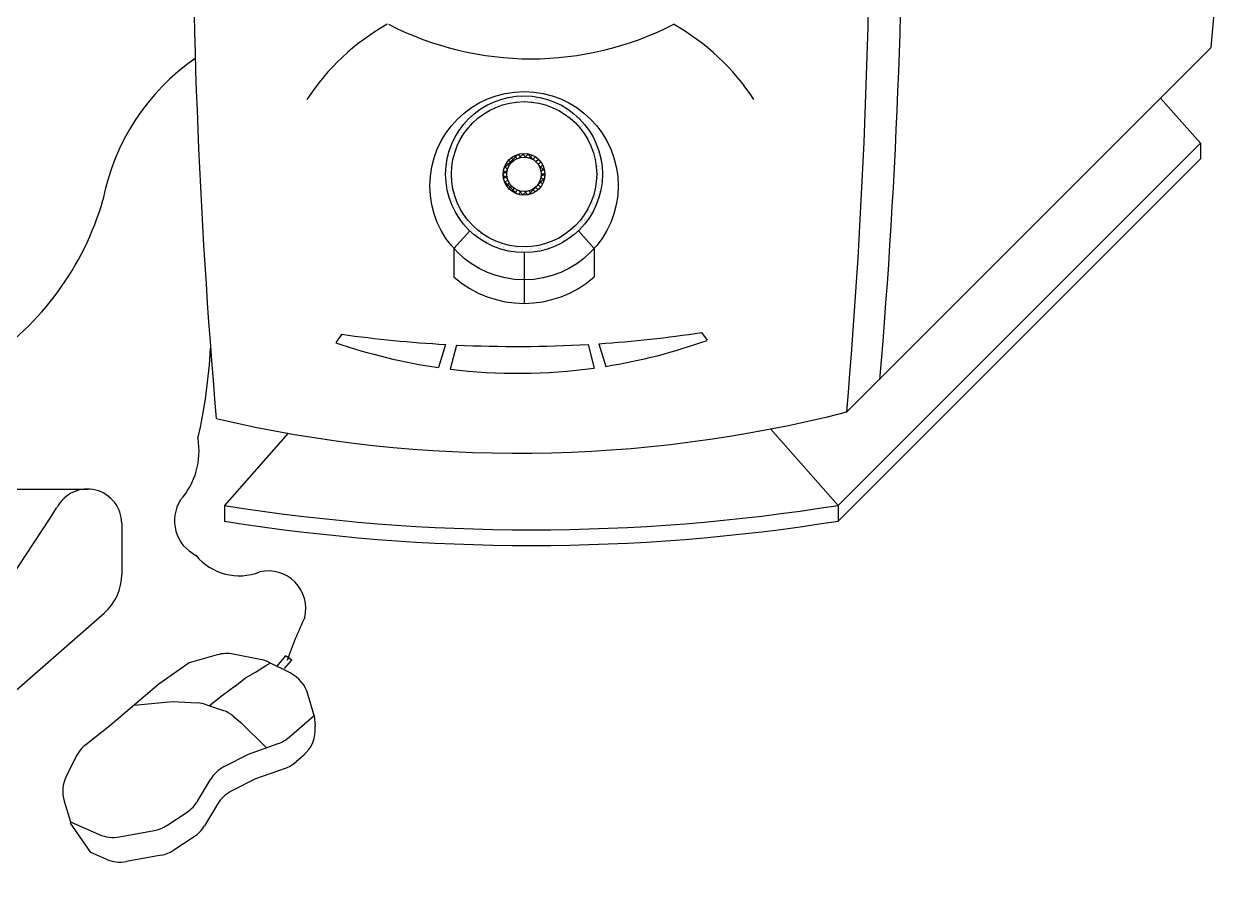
# Model space of a CAD drawing. Extents: x 1313754 to 1355799, y -3721404 to -3691707.
# Drawn here: x 1341759 to 1342575, y -3711432 to -3710846 of the extents above; entities that cross this region are included whole.
import ezdxf

# ---------------------------------------------------------------- set-up
doc = ezdxf.new("R2010")
doc.units = 0
doc.header["$LTSCALE"] = 500
doc.layers.get('0').update_dxf_attribs({"linetype": 'CONTINUOUS'})

# ---------------------------------------------------------------- blocks, each defined once
blk = doc.blocks.new('PC3')
for p, q in [((408.69, 79.75), (469.12, 140.15)), ((460.72, 131.76), (467.32, 124.29)), ((407.25, 64.24), (467.32, 124.29)), ((467.32, 124.29), (467.33, 121.68)), ((407.26, 61.64), (467.33, 121.68)), ((346.18, 109.77), (343.56, 106.84)), ((364.21, 109.77), (366.83, 106.84)), ((343.56, 106.84), (343.56, 102.13)), ((366.83, 106.84), (366.83, 102.13)), ((355.19, 106.13), (355.19, 97.72)), ((324.99, 92.61), (323.97, 91.22)), ((384.61, 92.89), (385.55, 91.61)), ((342.16, 90.92), (341.01, 87.09)), ((343.97, 90.82), (342.94, 86.83)), ((365.81, 90.93), (366.82, 87.01)), ((367.61, 91.05), (368.74, 87.29)), ((396.06, 76.92), (407.25, 64.24)), ((316.07, 76.21), (305.51, 64.24)), ((50.26, 66.94), (282.8, 66.94)), ((305.51, 64.24), (305.51, 61.63)), ((407.26, 64.25), (407.26, 61.64)), ((288.5, 61.24), (288.5, 52.8)), ((232.54, 0), (285.58, 46.36)), ((304.3, 39.45), (299.66, 38.11)), ((311.47, 38.7), (306.96, 39.57)), ((316.42, 36.45), (312.94, 38.2)), ((299.66, 38.11), (294.64, 34.58)), ((309.02, 35.66), (310.65, 36.61)), ((310.65, 36.61), (312.52, 37.73)), ((312.62, 37.79), (313.12, 38.1)), ((294.64, 34.58), (286.5, 27.69)), ((307.29, 34.25), (305.18, 32.73)), ((307.29, 34.25), (309.02, 35.66)), ((305.18, 32.73), (303.05, 31.02)), ((320.38, 29.38), (319.35, 32.93)), ((290.57, 31.13), (296.83, 31.73)), ((296.83, 31.73), (301.04, 31.48)), ((302.57, 31.18), (305.2, 30.28)), ((306.97, 29.28), (308.25, 28.23)), ((308.25, 28.23), (312.47, 24.04)), ((316.25, 25.8), (320.38, 29.38)), ((320.38, 29.38), (320.55, 27.61)), ((286.5, 27.69), (282.53, 24.56)), ((309.51, 23), (314.41, 24.73)), ((280.95, 22.63), (279.32, 19.38)), ((305.5, 20.93), (309.51, 23)), ((318.61, 22.75), (317.4, 21.7)), ((315.57, 20.63), (310.67, 18.9)), ((301.08, 15.22), (303.21, 18.78)), ((310.67, 18.9), (306.65, 16.84)), ((278.96, 15.18), (279.99, 11.78)), ((304.36, 14.69), (302.24, 11.13)), ((295.99, 11.18), (299.33, 13.39)), ((279.99, 11.78), (280.01, 11.54)), ((279.99, 11.78), (284.77, 9.66)), ((283.4, 6.68), (280.01, 11.54)), ((288.11, 9.26), (293.87, 10.32)), ((300.49, 9.29), (297.15, 7.08)), ((285.92, 5.56), (283.4, 6.68)), ((295.03, 6.23), (289.26, 5.17))]:
    blk.add_line(p, q)
at = {"color": 0}
for p, q in [((349.76, 130.73), (349.76, 130.73)), ((350.01, 130.68), (350.01, 130.68)), ((350.21, 130.55), (350.21, 130.55)), ((350.33, 131.17), (350.33, 131.17)), ((350.42, 130.79), (350.42, 130.79)), ((350.51, 130.71), (350.51, 130.71)), ((350.55, 131.28), (350.55, 131.28)), ((351.01, 130.75), (351.01, 130.75)), ((351.07, 130.51), (351.07, 130.51)), ((351.31, 130.55), (351.31, 130.55)), ((351.49, 130.68), (351.49, 130.68)), ((351.62, 131.22), (351.62, 131.22)), ((351.85, 131.21), (351.85, 131.21)), ((351.94, 131.13), (351.94, 131.13)), ((352.03, 131.28), (352.03, 131.28)), ((352.19, 131.65), (352.19, 131.65)), ((352.59, 131.87), (352.59, 131.87)), ((352.79, 131.75), (352.79, 131.75)), ((352.86, 131.23), (352.86, 131.23)), ((353.28, 131.63), (353.28, 131.63)), ((353.37, 131.55), (353.37, 131.55)), ((353.47, 131.7), (353.47, 131.7)), ((353.51, 131.29), (353.51, 131.29)), ((353.78, 131.17), (353.78, 131.17)), ((354.07, 131.88), (354.07, 131.88)), ((354.08, 131.23), (354.08, 131.23)), ((354.27, 131.75), (354.27, 131.75)), ((354.71, 132.04), (354.71, 132.04)), ((354.72, 131.72), (354.72, 131.72)), ((354.8, 131.96), (354.8, 131.96)), ((354.99, 131.29), (354.99, 131.29)), ((355.21, 131.59), (355.21, 131.59)), ((355.36, 131.27), (355.36, 131.27)), ((355.55, 131.88), (355.55, 131.88)), ((355.75, 131.75), (355.75, 131.75)), ((355.93, 131.71), (355.93, 131.71)), ((356.18, 131.19), (356.18, 131.19)), ((356.43, 131.22), (356.43, 131.22)), ((356.47, 131.29), (356.47, 131.29)), ((356.61, 131.29), (356.61, 131.29)), ((356.64, 132), (356.64, 132)), ((356.82, 131.27), (356.82, 131.27)), ((357.03, 131.88), (357.03, 131.88)), ((357.11, 131.57), (357.11, 131.57)), ((357.2, 131.49), (357.2, 131.49)), ((357.22, 131.76), (357.22, 131.76)), ((357.23, 131.75), (357.23, 131.75)), ((357.46, 131.36), (357.46, 131.36)), ((357.61, 131.11), (357.61, 131.11)), ((357.71, 131.39), (357.71, 131.39)), ((357.82, 131.28), (357.82, 131.28)), ((357.95, 131.3), (357.95, 131.3)), ((358.09, 131.44), (358.09, 131.44)), ((358.49, 130.86), (358.49, 130.86)), ((358.74, 131.52), (358.74, 131.52)), ((358.89, 130.7), (358.89, 130.7)), ((358.99, 131.56), (358.99, 131.56)), ((359.04, 131.53), (359.04, 131.53)), ((359.09, 130.57), (359.09, 130.57)), ((359.1, 131.33), (359.1, 131.33)), ((359.43, 131.3), (359.43, 131.3)), ((359.51, 131.09), (359.51, 131.09)), ((359.6, 131.01), (359.6, 131.01)), ((359.71, 130.85), (359.71, 130.85)), ((360.02, 130.63), (360.02, 130.63)), ((360.37, 130.7), (360.37, 130.7)), ((360.46, 130.52), (360.46, 130.52)), ((360.57, 130.57), (360.57, 130.57)), ((360.7, 130.55), (360.7, 130.55)), ((361.09, 130.6), (361.09, 130.6)), ((346.39, 128.67), (346.39, 128.67)), ((346.63, 128.7), (346.63, 128.7)), ((346.88, 128.89), (346.88, 128.89)), ((347.02, 128.75), (347.02, 128.75)), ((347.11, 128.65), (347.11, 128.65)), ((347.2, 128.57), (347.2, 128.57)), ((347.32, 128.86), (347.32, 128.86)), ((347.44, 129.48), (347.44, 129.48)), ((347.64, 129.36), (347.64, 129.36)), ((347.67, 128.84), (347.67, 128.84)), ((347.91, 128.87), (347.91, 128.87)), ((347.94, 129.33), (347.94, 129.33)), ((348.07, 129.5), (348.07, 129.5)), ((348.51, 130.18), (348.51, 130.18)), ((348.51, 129.77), (348.51, 129.77)), ((348.75, 130.21), (348.75, 130.21)), ((348.92, 129.49), (348.92, 129.49)), ((349, 130.38), (349, 130.38)), ((349.08, 130.3), (349.08, 130.3)), ((349.14, 130.26), (349.14, 130.26)), ((349.15, 130.26), (349.15, 130.26)), ((349.45, 130.09), (349.45, 130.09)), ((349.5, 129.92), (349.5, 129.92)), ((349.79, 130.35), (349.79, 130.35)), ((350.03, 130.38), (350.03, 130.38)), ((350.36, 130.25), (350.36, 130.25)), ((350.42, 130.43), (350.42, 130.43)), ((359.81, 130.43), (359.81, 130.43)), ((360.38, 130.43), (360.38, 130.43)), ((360.49, 130.2), (360.49, 130.2)), ((360.58, 130.12), (360.58, 130.12)), ((360.99, 129.74), (360.99, 129.74)), ((361.02, 129.98), (361.02, 129.98)), ((361.29, 130.11), (361.29, 130.11)), ((361.53, 129.43), (361.53, 129.43)), ((361.59, 130.42), (361.59, 130.42)), ((361.62, 129.51), (361.62, 129.51)), ((362.17, 129.52), (362.17, 129.52)), ((362.23, 129.51), (362.23, 129.51)), ((362.26, 130), (362.26, 130)), ((362.29, 129.08), (362.29, 129.08)), ((362.42, 129.55), (362.42, 129.55)), ((362.43, 129.38), (362.43, 129.38)), ((362.81, 129.6), (362.81, 129.6)), ((362.91, 129.55), (362.91, 129.55)), ((362.94, 128.64), (362.94, 128.64)), ((363.16, 128.92), (363.16, 128.92)), ((363.51, 129.08), (363.51, 129.08)), ((363.89, 128.51), (363.89, 128.51)), ((364.14, 128.54), (364.14, 128.54)), ((344.69, 126.51), (344.69, 126.51)), ((344.86, 126.96), (344.86, 126.96)), ((345.23, 126.92), (345.23, 126.92)), ((345.24, 127.1), (345.24, 127.1)), ((345.32, 126.84), (345.32, 126.84)), ((345.44, 126.97), (345.44, 126.97)), ((345.5, 127.46), (345.5, 127.46)), ((345.53, 126.54), (345.53, 126.54)), ((345.55, 127.33), (345.55, 127.33)), ((345.78, 127.7), (345.78, 127.7)), ((345.79, 127.36), (345.79, 127.36)), ((346.11, 127.93), (346.11, 127.93)), ((346.18, 127.41), (346.18, 127.41)), ((346.19, 127.77), (346.19, 127.77)), ((346.34, 128.29), (346.34, 128.29)), ((346.54, 128.16), (346.54, 128.16)), ((346.68, 128.37), (346.68, 128.37)), ((363.25, 128.43), (363.25, 128.43)), ((363.54, 128.16), (363.54, 128.16)), ((364.1, 128.32), (364.1, 128.32)), ((364.21, 127.74), (364.21, 127.74)), ((364.3, 128.2), (364.3, 128.2)), ((364.33, 127.34), (364.33, 127.34)), ((364.48, 127.13), (364.48, 127.13)), ((364.58, 127.37), (364.58, 127.37)), ((364.68, 127.01), (364.68, 127.01)), ((364.85, 127.29), (364.85, 127.29)), ((364.96, 127.42), (364.96, 127.42)), ((365.4, 126.55), (365.4, 126.55)), ((365.46, 126.82), (365.46, 126.82)), ((343.7, 125.14), (343.7, 125.14)), ((343.85, 124.74), (343.85, 124.74)), ((343.86, 124.64), (343.86, 124.64)), ((344.11, 124.68), (344.11, 124.68)), ((344.15, 125.91), (344.15, 125.91)), ((344.3, 126.05), (344.3, 126.05)), ((344.31, 125.61), (344.31, 125.61)), ((344.34, 124.69), (344.34, 124.69)), ((344.35, 125.78), (344.35, 125.78)), ((344.5, 124.73), (344.5, 124.73)), ((344.71, 125.99), (344.71, 125.99)), ((344.78, 125.61), (344.78, 125.61)), ((344.86, 125.53), (344.86, 125.53)), ((344.89, 126.05), (344.89, 126.05)), ((344.95, 126.02), (344.95, 126.02)), ((345.34, 126.07), (345.34, 126.07)), ((364.88, 126.38), (364.88, 126.38)), ((365.02, 126.2), (365.02, 126.2)), ((365.36, 125.74), (365.36, 125.74)), ((365.4, 126.25), (365.4, 126.25)), ((365.45, 125.66), (365.45, 125.66)), ((365.49, 125.9), (365.49, 125.9)), ((365.79, 125.36), (365.79, 125.36)), ((365.84, 125.08), (365.84, 125.08)), ((365.86, 125.28), (365.86, 125.28)), ((366.16, 125.48), (366.16, 125.48)), ((366.19, 124.56), (366.19, 124.56)), ((366.33, 124.85), (366.33, 124.85)), ((366.42, 124.77), (366.42, 124.77)), ((366.49, 125.16), (366.49, 125.16)), ((366.73, 124.76), (366.73, 124.76)), ((366.93, 124.63), (366.93, 124.63)), ((342.88, 122.93), (342.88, 122.93)), ((343.02, 123.3), (343.02, 123.3)), ((343.09, 123.73), (343.09, 123.73)), ((343.12, 122.82), (343.12, 122.82)), ((343.27, 123.34), (343.27, 123.34)), ((343.39, 123.43), (343.39, 123.43)), ((343.44, 123.52), (343.44, 123.52)), ((343.64, 123.4), (343.64, 123.4)), ((343.66, 123.39), (343.66, 123.39)), ((343.73, 124.22), (343.73, 124.22)), ((343.76, 123.31), (343.76, 123.31)), ((343.97, 124.13), (343.97, 124.13)), ((344.32, 124.3), (344.32, 124.3)), ((351.89, 120.17), (354.16, 122.44)), ((354.66, 121.95), (354.16, 122.45)), ((354.45, 121.9), (355.16, 122.6)), ((355.46, 121.98), (354.86, 122.59)), ((355.39, 121.99), (355.92, 122.53)), ((356.75, 121.54), (355.72, 122.56)), ((366.17, 124.17), (366.17, 124.17)), ((366.28, 123.9), (366.28, 123.9)), ((366.72, 122.73), (366.72, 122.73)), ((366.83, 124.39), (366.83, 124.39)), ((366.83, 124.12), (366.83, 124.12)), ((366.85, 122.64), (366.85, 122.64)), ((366.86, 123.2), (366.86, 123.2)), ((366.92, 123.99), (366.92, 123.99)), ((366.94, 122.56), (366.94, 122.56)), ((367.11, 123.57), (367.11, 123.57)), ((367.17, 124.02), (367.17, 124.02)), ((367.31, 123.44), (367.31, 123.44)), ((367.36, 122.82), (367.36, 122.82)), ((367.46, 122.72), (367.46, 122.72)), ((367.61, 122.85), (367.61, 122.85)), ((342.48, 120.81), (342.48, 120.81)), ((342.58, 121.46), (342.58, 121.46)), ((342.61, 120.54), (342.61, 120.54)), ((342.62, 120.79), (342.62, 120.79)), ((342.72, 121.14), (342.72, 121.14)), ((342.82, 122.05), (342.82, 122.05)), ((342.87, 120.82), (342.87, 120.82)), ((342.92, 121.01), (342.92, 121.01)), ((342.94, 122.12), (342.94, 122.12)), ((343.15, 121.9), (343.15, 121.9)), ((343.18, 120.98), (343.18, 120.98)), ((343.25, 120.87), (343.25, 120.87)), ((343.26, 121.74), (343.26, 121.74)), ((343.41, 121.68), (343.41, 121.68)), ((343.46, 122.13), (343.46, 122.13)), ((352.45, 119.95), (351.98, 120.43)), ((352.7, 120.54), (352.26, 120.98)), ((353.05, 121.03), (352.62, 121.46)), ((353.49, 121.43), (353.06, 121.87)), ((354.02, 121.75), (353.57, 122.2)), ((356.09, 121.85), (356.56, 122.32)), ((356.66, 121.59), (357.1, 122.03)), ((358.1, 121.03), (357.08, 122.04)), ((357.14, 121.23), (357.57, 121.66)), ((357.54, 120.78), (357.97, 121.21)), ((358.62, 119.67), (357.6, 120.69)), ((357.83, 120.24), (358.29, 120.7)), ((366.89, 122.28), (366.89, 122.28)), ((366.94, 121.79), (366.94, 121.79)), ((367.15, 121.56), (367.15, 121.56)), ((367.32, 120.6), (367.32, 120.6)), ((367.35, 122.18), (367.35, 122.18)), ((367.37, 120.44), (367.37, 120.44)), ((367.49, 121.81), (367.49, 121.81)), ((367.5, 122.38), (367.5, 122.38)), ((367.52, 120.89), (367.52, 120.89)), ((367.7, 122.25), (367.7, 122.25)), ((367.8, 121.64), (367.8, 121.64)), ((367.83, 121.75), (367.83, 121.75)), ((367.88, 121.19), (367.88, 121.19)), ((367.91, 121.67), (367.91, 121.67)), ((342.21, 118.63), (342.21, 118.63)), ((342.41, 119.53), (342.41, 119.53)), ((342.5, 119.07), (342.5, 119.07)), ((342.55, 119.36), (342.55, 119.36)), ((342.59, 118.99), (342.59, 118.99)), ((342.64, 119.63), (342.64, 119.63)), ((342.67, 118.71), (342.67, 118.71)), ((342.96, 120.37), (342.96, 120.37)), ((343, 118.61), (343, 118.61)), ((343.04, 120.29), (343.04, 120.29)), ((343.06, 119.62), (343.06, 119.62)), ((343.11, 119.95), (343.11, 119.95)), ((351.73, 119.18), (352.43, 119.88)), ((352.48, 118.25), (351.73, 118.99)), ((352.34, 119.23), (351.79, 119.78)), ((351.81, 118.41), (352.34, 118.95)), ((355.85, 115.74), (358.6, 118.48)), ((358.5, 118.1), (358, 118.6)), ((358.02, 119.58), (358.53, 120.09)), ((358.03, 118.75), (358.65, 119.38)), ((358.64, 118.8), (358.04, 119.4)), ((367.21, 120.33), (367.21, 120.33)), ((367.37, 118.68), (367.37, 118.68)), ((367.4, 119.13), (367.4, 119.13)), ((367.42, 118.67), (367.42, 118.67)), ((367.46, 120.36), (367.46, 120.36)), ((367.55, 119.98), (367.55, 119.98)), ((367.58, 119.06), (367.58, 119.06)), ((367.59, 120.39), (367.59, 120.39)), ((367.64, 119.16), (367.64, 119.16)), ((367.71, 119.41), (367.71, 119.41)), ((367.87, 119.98), (367.87, 119.98)), ((368.03, 119.21), (368.03, 119.21)), ((342.39, 117.57), (342.39, 117.57)), ((342.46, 118.31), (342.46, 118.31)), ((342.55, 117.3), (342.55, 117.3)), ((342.59, 117.44), (342.59, 117.44)), ((342.66, 117.1), (342.66, 117.1)), ((342.69, 117.8), (342.69, 117.8)), ((342.72, 116.88), (342.72, 116.88)), ((342.85, 118.36), (342.85, 118.36)), ((342.9, 117.14), (342.9, 117.14)), ((342.93, 118.17), (342.93, 118.17)), ((343.02, 116.86), (343.02, 116.86)), ((343.11, 116.78), (343.11, 116.78)), ((343.29, 117.19), (343.29, 117.19)), ((343.32, 116.98), (343.32, 116.98)), ((343.33, 116.41), (343.33, 116.41)), ((354, 115.89), (351.94, 117.94)), ((352.01, 117.78), (352.48, 118.24)), ((352.3, 117.23), (352.74, 117.67)), ((352.67, 116.76), (353.1, 117.19)), ((353.12, 116.36), (353.55, 116.8)), ((353.64, 116.04), (354.09, 116.5)), ((355.05, 115.68), (354.31, 116.42)), ((356.48, 115.92), (356.01, 116.4)), ((357.04, 116.21), (356.6, 116.65)), ((357.52, 116.57), (357.09, 117)), ((357.92, 117), (357.49, 117.43)), ((357.57, 116.62), (357.72, 116.76)), ((358.25, 117.51), (357.8, 117.96)), ((366.99, 116.62), (366.99, 116.62)), ((367.07, 116.79), (367.07, 116.79)), ((367.19, 117.87), (367.19, 117.87)), ((367.24, 116.65), (367.24, 116.65)), ((367.44, 116.93), (367.44, 116.93)), ((367.52, 116.85), (367.52, 116.85)), ((367.55, 117.61), (367.55, 117.61)), ((367.61, 118.15), (367.61, 118.15)), ((367.63, 116.7), (367.63, 116.7)), ((367.64, 117.23), (367.64, 117.23)), ((367.75, 117.49), (367.75, 117.49)), ((367.84, 117.96), (367.84, 117.96)), ((367.89, 118.24), (367.89, 118.24)), ((367.98, 118.16), (367.98, 118.16)), ((368.08, 117.99), (368.08, 117.99)), ((368.09, 118.22), (368.09, 118.22)), ((342.75, 115.97), (342.75, 115.97)), ((342.78, 116.38), (342.78, 116.38)), ((342.98, 116.25), (342.98, 116.25)), ((343.07, 115.09), (343.07, 115.09)), ((343.09, 115.93), (343.09, 115.93)), ((343.16, 115.19), (343.16, 115.19)), ((343.34, 115.96), (343.34, 115.96)), ((343.36, 115.49), (343.36, 115.49)), ((343.36, 115.06), (343.36, 115.06)), ((343.39, 114.58), (343.39, 114.58)), ((343.53, 114.76), (343.53, 114.76)), ((343.54, 114.66), (343.54, 114.66)), ((343.63, 114.58), (343.63, 114.58)), ((343.78, 114.79), (343.78, 114.79)), ((354.24, 115.81), (354.75, 116.31)), ((354.96, 115.68), (355.58, 116.3)), ((355.83, 115.73), (355.29, 116.28)), ((366.52, 114.49), (366.52, 114.49)), ((366.79, 115.36), (366.79, 115.36)), ((366.84, 115.23), (366.84, 115.23)), ((366.98, 115.62), (366.98, 115.62)), ((367.04, 115.1), (367.04, 115.1)), ((367.07, 115.54), (367.07, 115.54)), ((367.1, 115.87), (367.1, 115.87)), ((367.13, 114.96), (367.13, 114.96)), ((367.38, 115.83), (367.38, 115.83)), ((367.43, 115.44), (367.43, 115.44)), ((367.48, 115.16), (367.48, 115.16)), ((367.67, 116.31), (367.67, 116.31)), ((343.42, 113.66), (343.42, 113.66)), ((343.55, 114), (343.55, 114)), ((343.75, 113.87), (343.75, 113.87)), ((343.93, 112.81), (343.93, 112.81)), ((343.97, 113.58), (343.97, 113.58)), ((344.04, 114.2), (344.04, 114.2)), ((344.06, 114.15), (344.06, 114.15)), ((344.06, 112.46), (344.06, 112.46)), ((344.09, 113.24), (344.09, 113.24)), ((344.13, 112.68), (344.13, 112.68)), ((344.22, 113.62), (344.22, 113.62)), ((344.41, 112.41), (344.41, 112.41)), ((344.47, 113.41), (344.47, 113.41)), ((344.66, 112.44), (344.66, 112.44)), ((344.73, 112.79), (344.73, 112.79)), ((345.04, 112.5), (345.04, 112.5)), ((365.33, 112.64), (365.33, 112.64)), ((365.75, 112.76), (365.75, 112.76)), ((365.91, 113.08), (365.91, 113.08)), ((366, 112.79), (366, 112.79)), ((366.07, 113), (366.07, 113)), ((366.13, 112.85), (366.13, 112.85)), ((366.16, 112.92), (366.16, 112.92)), ((366.33, 112.72), (366.33, 112.72)), ((366.38, 112.84), (366.38, 112.84)), ((366.53, 114.31), (366.53, 114.31)), ((366.55, 113.57), (366.55, 113.57)), ((366.59, 114.1), (366.59, 114.1)), ((366.62, 114.23), (366.62, 114.23)), ((366.67, 113.45), (366.67, 113.45)), ((366.84, 114.13), (366.84, 114.13)), ((367.03, 113.85), (367.03, 113.85)), ((367.16, 114.04), (367.16, 114.04)), ((344.15, 112.38), (344.15, 112.38)), ((344.56, 112), (344.56, 112)), ((344.76, 111.87), (344.76, 111.87)), ((344.85, 112.22), (344.85, 112.22)), ((345.04, 111.57), (345.04, 111.57)), ((345.09, 111.27), (345.09, 111.27)), ((345.12, 111.49), (345.12, 111.49)), ((345.24, 111.03), (345.24, 111.03)), ((345.36, 111.4), (345.36, 111.4)), ((345.48, 111.32), (345.48, 111.32)), ((345.54, 111.11), (345.54, 111.11)), ((345.79, 111.62), (345.79, 111.62)), ((346.01, 110.67), (346.01, 110.67)), ((346.03, 110.97), (346.03, 110.97)), ((346.1, 110.59), (346.1, 110.59)), ((346.18, 110.43), (346.18, 110.43)), ((346.68, 110.53), (346.68, 110.53)), ((363.94, 110.46), (363.94, 110.46)), ((364.11, 110.76), (364.11, 110.76)), ((364.28, 111.19), (364.28, 111.19)), ((364.47, 111.07), (364.47, 111.07)), ((364.69, 110.82), (364.69, 110.82)), ((364.75, 111.26), (364.75, 111.26)), ((364.91, 111.42), (364.91, 111.42)), ((365.03, 111.66), (365.03, 111.66)), ((365.15, 112.13), (365.15, 112.13)), ((365.16, 111.45), (365.16, 111.45)), ((365.23, 111.53), (365.23, 111.53)), ((365.36, 111.73), (365.36, 111.73)), ((365.54, 111.5), (365.54, 111.5)), ((365.57, 112.26), (365.57, 112.26)), ((365.62, 111.69), (365.62, 111.69)), ((365.71, 111.61), (365.71, 111.61)), ((365.94, 112.17), (365.94, 112.17)), ((345.92, 110.15), (345.92, 110.15)), ((346.06, 110.06), (346.06, 110.06)), ((346.38, 110.3), (346.38, 110.3)), ((346.51, 110.22), (346.51, 110.22)), ((346.56, 110.24), (346.56, 110.24)), ((346.71, 109.61), (346.71, 109.61)), ((346.81, 110.27), (346.81, 110.27)), ((346.98, 109.78), (346.98, 109.78)), ((347, 109.06), (347, 109.06)), ((347.07, 109.7), (347.07, 109.7)), ((347.1, 109.84), (347.1, 109.84)), ((347.25, 109.09), (347.25, 109.09)), ((347.28, 110.05), (347.28, 110.05)), ((347.31, 109.14), (347.31, 109.14)), ((347.48, 109.32), (347.48, 109.32)), ((347.64, 109.15), (347.64, 109.15)), ((347.96, 108.89), (347.96, 108.89)), ((347.98, 108.71), (347.98, 108.71)), ((348.04, 109.24), (348.04, 109.24)), ((348.04, 108.81), (348.04, 108.81)), ((348.24, 109.12), (348.24, 109.12)), ((348.28, 109.23), (348.28, 109.23)), ((348.46, 108.43), (348.46, 108.43)), ((348.96, 108.66), (348.96, 108.66)), ((360.67, 108.4), (360.67, 108.4)), ((360.92, 108.43), (360.92, 108.43)), ((361.1, 108.45), (361.1, 108.45)), ((361.3, 108.48), (361.3, 108.48)), ((361.38, 108.67), (361.38, 108.67)), ((361.71, 108.92), (361.71, 108.92)), ((361.95, 108.57), (361.95, 108.57)), ((362.2, 108.6), (362.2, 108.6)), ((362.28, 109.36), (362.28, 109.36)), ((362.28, 108.68), (362.28, 108.68)), ((362.31, 108.45), (362.31, 108.45)), ((362.39, 109.47), (362.39, 109.47)), ((362.58, 108.65), (362.58, 108.65)), ((362.81, 109.09), (362.81, 109.09)), ((362.84, 109.27), (362.84, 109.27)), ((362.92, 109.85), (362.92, 109.85)), ((362.95, 108.94), (362.95, 108.94)), ((363.04, 109.94), (363.04, 109.94)), ((363.04, 109.14), (363.04, 109.14)), ((363.38, 109.87), (363.38, 109.87)), ((363.42, 109.99), (363.42, 109.99)), ((363.54, 110.32), (363.54, 110.32)), ((363.57, 109.41), (363.57, 109.41)), ((363.74, 109.97), (363.74, 109.97)), ((363.82, 109.89), (363.82, 109.89)), ((364.07, 110.08), (364.07, 110.08)), ((364.14, 110.34), (364.14, 110.34)), ((364.14, 109.85), (364.14, 109.85)), ((364.32, 110.11), (364.32, 110.11)), ((348.42, 108.05), (348.42, 108.05)), ((348.62, 108.27), (348.62, 108.27)), ((348.62, 107.93), (348.62, 107.93)), ((348.72, 108.06), (348.72, 108.06)), ((348.93, 108), (348.93, 108)), ((348.97, 108.09), (348.97, 108.09)), ((349.02, 107.92), (349.02, 107.92)), ((349.23, 107.79), (349.23, 107.79)), ((349.35, 108.14), (349.35, 108.14)), ((349.43, 107.54), (349.43, 107.54)), ((349.87, 108.28), (349.87, 108.28)), ((349.9, 108.06), (349.9, 108.06)), ((349.9, 107.37), (349.9, 107.37)), ((350, 108.23), (350, 108.23)), ((350.1, 107.93), (350.1, 107.93)), ((350.44, 107.05), (350.44, 107.05)), ((350.51, 107.84), (350.51, 107.84)), ((350.68, 107.09), (350.68, 107.09)), ((350.83, 107.47), (350.83, 107.47)), ((351.07, 107.14), (351.07, 107.14)), ((351.11, 107.36), (351.11, 107.36)), ((351.33, 107.52), (351.33, 107.52)), ((351.42, 107.44), (351.42, 107.44)), ((351.72, 107.22), (351.72, 107.22)), ((351.77, 106.87), (351.77, 106.87)), ((351.78, 106.94), (351.78, 106.94)), ((351.83, 107.06), (351.83, 107.06)), ((351.96, 107.25), (351.96, 107.25)), ((351.97, 106.74), (351.97, 106.74)), ((352.31, 106.63), (352.31, 106.63)), ((352.35, 107.31), (352.35, 107.31)), ((352.4, 107.41), (352.4, 107.41)), ((352.4, 106.55), (352.4, 106.55)), ((352.43, 106.49), (352.43, 106.49)), ((353, 106.93), (353, 106.93)), ((353.25, 106.87), (353.25, 106.87)), ((353.45, 106.74), (353.45, 106.74)), ((353.67, 106.51), (353.67, 106.51)), ((353.74, 107.05), (353.74, 107.05)), ((353.82, 106.97), (353.82, 106.97)), ((354.24, 106.59), (354.24, 106.59)), ((354.28, 106.98), (354.28, 106.98)), ((354.71, 106.39), (354.71, 106.39)), ((354.73, 106.87), (354.73, 106.87)), ((354.89, 106.5), (354.89, 106.5)), ((354.93, 106.75), (354.93, 106.75)), ((354.96, 106.42), (354.96, 106.42)), ((355.35, 106.47), (355.35, 106.47)), ((355.53, 107), (355.53, 107)), ((355.67, 107), (355.67, 107)), ((355.99, 106.55), (355.99, 106.55)), ((356.14, 106.57), (356.14, 106.57)), ((356.17, 106.55), (356.17, 106.55)), ((356.21, 106.88), (356.21, 106.88)), ((356.23, 106.49), (356.23, 106.49)), ((356.24, 106.59), (356.24, 106.59)), ((356.41, 106.75), (356.41, 106.75)), ((356.62, 106.64), (356.62, 106.64)), ((356.74, 106.99), (356.74, 106.99)), ((357.27, 106.72), (357.27, 106.72)), ((357.41, 106.57), (357.41, 106.57)), ((357.52, 106.76), (357.52, 106.76)), ((357.57, 106.99), (357.57, 106.99)), ((357.65, 106.91), (357.65, 106.91)), ((357.69, 106.88), (357.69, 106.88)), ((357.89, 106.75), (357.89, 106.75)), ((357.9, 106.81), (357.9, 106.81)), ((358.03, 107.04), (358.03, 107.04)), ((358.07, 106.53), (358.07, 106.53)), ((358.23, 107.48), (358.23, 107.48)), ((358.55, 106.89), (358.55, 106.89)), ((358.6, 107.48), (358.6, 107.48)), ((358.8, 106.92), (358.8, 106.92)), ((359, 107.4), (359, 107.4)), ((359.08, 107.32), (359.08, 107.32)), ((359.17, 106.88), (359.17, 106.88)), ((359.18, 106.97), (359.18, 106.97)), ((359.27, 107.05), (359.27, 107.05)), ((359.5, 106.95), (359.5, 106.95)), ((359.71, 107.49), (359.71, 107.49)), ((359.83, 107.06), (359.83, 107.06)), ((359.88, 107.52), (359.88, 107.52)), ((360.08, 107.09), (360.08, 107.09)), ((360.26, 108.08), (360.26, 108.08)), ((360.42, 107.82), (360.42, 107.82)), ((360.46, 107.96), (360.46, 107.96)), ((360.46, 107.95), (360.46, 107.95)), ((360.51, 107.74), (360.51, 107.74)), ((361.74, 108.08), (361.74, 108.08)), ((361.74, 108.01), (361.74, 108.01)), ((361.85, 108.24), (361.85, 108.24)), ((361.94, 108.16), (361.94, 108.16)), ((353.68, 106.25), (353.68, 106.25)), ((354.07, 106.3), (354.07, 106.3)), ((354.17, 106.28), (354.17, 106.28)), ((354.71, 106.15), (354.71, 106.15)), ((355.65, 106.29), (355.65, 106.29)), ((357.13, 106.29), (357.13, 106.29))]:
    blk.add_line(p, q, dxfattribs=at)
at = {"color": 7}
for p, q in [((315.65, 39.27), (314.13, 37.51)), ((315.5, 37.19), (316.68, 38.59)), ((316.68, 38.59), (315.65, 39.27))]:
    blk.add_line(p, q, dxfattribs=at)
for centre, radius in [((355.19, 117.24), 15.61), ((355.19, 119.14), 13), ((355.19, 119.14), 12.04), ((355.19, 119.14), 3.46), ((355.19, 119.14), 2.86)]:
    blk.add_circle(centre, radius)
for centre, radius, start, end in [((-596.38, 231.36), 1069.39, 355.10709, 6.03957), ((-660.34, 176.47), 1078.4, 355.13839, 6.00289), ((1369.58, 170.76), 1069.39, 173.96043, 184.94209), ((-665.83, 171.14), 1078.4, 355.13839, 6.00289), ((351.99, 109.88), 39.32, 119.7514, 146.5747), ((356.36, 189.84), 51.56, 242.7194, 297.2806), ((360.48, 109.88), 39.32, 33.4253, 60.2486), ((355.19, 115.3), 17.57, 228.5339, 311.4661), ((353.83, 297.3), 206.71, 261.9798, 266.7616), ((353.83, 297.3), 206.71, 273.8215, 278.5614), ((354.2, 178.79), 92.65, 250.9537, 261.8103), ((353.83, 297.3), 206.71, 267.265, 273.3206), ((354.2, 178.79), 92.65, 279.0248, 289.7736), ((354.2, 178.79), 92.65, 263.0191, 277.8233), ((354.14, 293.47), 220.58, 256.905, 284.3184), ((282.8, 61.24), 5.7, 0, 152.0423), ((356.37, 381.76), 321.57, 260.9001, 279.106), ((-50.99, 271.35), 388.72, 316.8342, 327.7483), ((356.37, 379.16), 321.57, 260.9001, 279.106), ((279.95, 52.8), 8.55, 311.1595, 0), ((305.88, 33.97), 5.7, 79.0546, 106.054), ((310.39, 33.1), 5.7, 63.4426, 79.0546), ((309.6, 42.63), 5.7, 300.8567, 301.9947), ((313.87, 31.35), 5.7, 16.0619, 63.4426), ((300.71, 25.79), 5.7, 71.0025, 86.6954), ((303.34, 24.89), 5.7, 50.4491, 71.0025), ((314.87, 27.06), 5.7, 310.9657, 5.5424), ((286.05, 20.08), 5.7, 128.1637, 153.4232), ((312.51, 30.11), 5.7, 289.4694, 310.9657), ((308.1, 15.86), 5.7, 117.2322, 149.1741), ((313.66, 26.01), 5.7, 289.4694, 310.9657), ((284.42, 16.83), 5.7, 153.4232, 196.7524), ((309.26, 11.76), 5.7, 117.2322, 149.1741), ((296.19, 18.14), 5.7, 303.5018, 329.1741), ((292.84, 15.93), 5.7, 280.4062, 303.5018), ((297.34, 14.05), 5.7, 303.5018, 329.1741), ((287.08, 14.87), 5.7, 246.0898, 280.4062), ((294, 11.84), 5.7, 280.4062, 303.5018), ((288.23, 10.78), 5.7, 246.0898, 280.4062)]:
    blk.add_arc(centre, radius, start, end)
for centre, radius, start, end in [((321.72, 107.9), 37, 124.6526, 169.1789), ((238.82, 128.29), 48.46, 303.6589, 343.8959), ((212.59, 95.3), 90.77, 347.299, 356.8328), ((289.1, 73.25), 12.22, 318.4055, 9.8591), ((303.65, 61.69), 6.41, 147.5121, 243.5051), ((307.97, 61.85), 9.29, 219.3485, 291.7158), ((312.79, 47.14), 6.23, 346.151, 102.7537), ((370.99, 20.29), 57.99, 154.0724, 161.676)]:
    blk.add_arc(centre, radius, start, end, dxfattribs=at)

msp = doc.modelspace()

# ---------------------------------------------------------------- block references
at = {"color": 1, "xscale": 4.066484048962614, "yscale": 4.066484048962614, "zscale": 4.066484041157651}
msp.add_blockref('PC3', (1340651.85, -3711431.75), dxfattribs=at)

doc.saveas('drawing.dxf')
